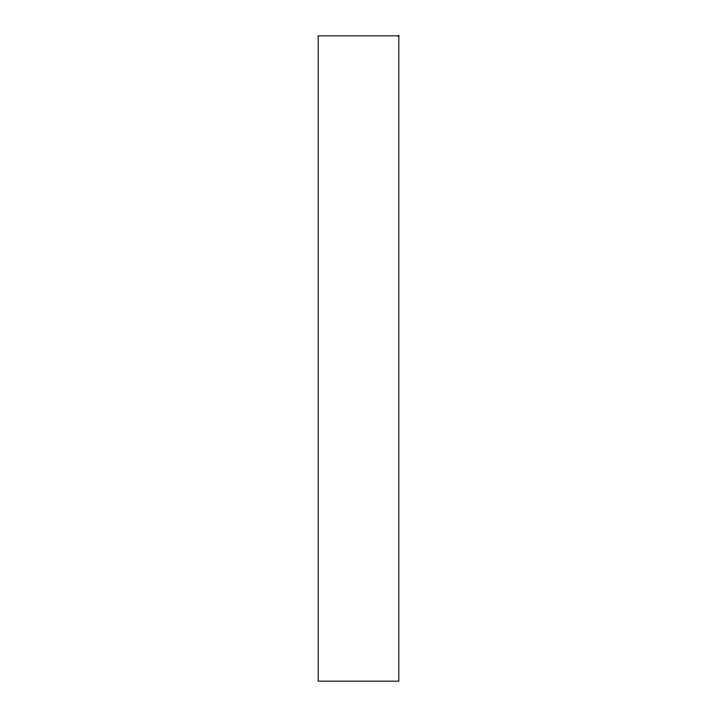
<?xml version="1.0" encoding="UTF-8"?>
<svg xmlns="http://www.w3.org/2000/svg" width="717" height="717" viewBox="0 0 717 717"><rect width="100%" height="100%" fill="white"/><g stroke="black" fill="none" stroke-linecap="round" stroke-linejoin="round"><path stroke-width="1.08" d="M398.831 35.85L318.169 35.85L318.169 681.15L398.831 681.15L398.831 35.85"/></g></svg>
